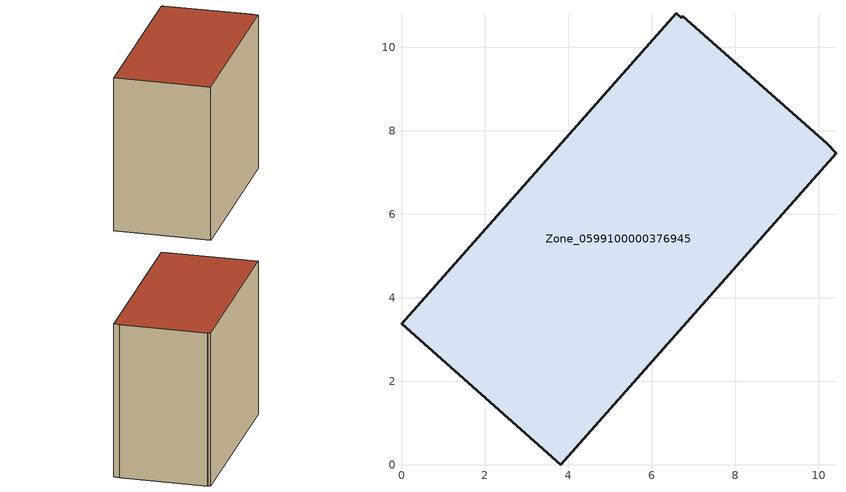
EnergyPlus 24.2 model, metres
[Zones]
Zone_0599100000376945
 floor ground (C_G): 3.82,0 0,3.37 6.58,10.82 6.7,10.71 6.74,10.75 10.19,7.7 10.41,7.47 z0
 wall outside (C_F): 10.19,7.7 6.74,10.75 6.7,10.71 6.58,10.82 0,3.37 3.82,0 10.41,7.47 10.19,7.7 z0:8.4
 roof outside (C_R): 3.82,0 10.41,7.47 10.19,7.7 6.74,10.75 6.7,10.71 6.58,10.82 0,3.37 z8.4
[BUILDING]
Pand.0599100000376945: North Axis=0; Terrain=City; Loads Convergence Tolerance Value=0.04; Temperature Convergence Tolerance Value=0.4; Solar Distribution=FullExterior; Maximum Number of Warmup Days=25; Minimum Number of Warmup Days=1
[Site:Location]
Rotterdam.The.Hague.AP_ZH_NLD Design_Conditions: Latitude=51.96; Longitude=4.45; Time Zone=1; Elevation=-4.5
[SITE:GROUNDTEMPERATURE:BUILDINGSURFACE]
18, 18, 18, 18, 18, 18, 18, 18, 18, 18, 18, 18
[MATERIAL] Thermal Absorptance=0.9; Solar Absorptance=0.7; Visible Absorptance=0.7
Name | Roughness | Thickness | Conductivity | Density | Specific Heat
G.TI.1992-2005 | MediumSmooth | 0.15 | 0.06 | 540 | 1210
F.TI.1992-2005 | Rough | 0.3 | 0.12 | 1920 | 840
R.TI.1992-2005 | MediumRough | 0.2 | 0.08 | 1500 | 1000
[CONSTRUCTION]
C_G: G.TI.1992-2005
C_F: F.TI.1992-2005
C_R: R.TI.1992-2005
[ZONE]
Zone_0599100000376945: Type=1; Multiplier=1; Ceiling Height=Autocalculate; Volume=Autocalculate; Floor Area=autocalculate; Part of Total Floor Area=Yes
[ZONEINFILTRATION:DESIGNFLOWRATE]
Infil_Zone_0599100000376945: Zone or ZoneList or Space or SpaceList=Zone_0599100000376945; Schedule=AlwaysOn; Design Flow Rate Calculation Method=Flow/Area; Flow Rate per Floor Area=0.0015; Constant Term Coefficient=1; Temperature Term Coefficient=0; Velocity Term Coefficient=0; Velocity Squared Term Coefficient=0
[HVACTEMPLATE:ZONE:IDEALLOADSAIRSYSTEM]
Zone_0599100000376945: Maximum Heating Supply Air Temperature=50; Minimum Cooling Supply Air Temperature=13; Maximum Heating Supply Air Humidity Ratio=0.0156; Minimum Cooling Supply Air Humidity Ratio=0.0077; Heating Limit=NoLimit; Cooling Limit=NoLimit; Dehumidification Control Type=ConstantSensibleHeatRatio; Cooling Sensible Heat Ratio=0.7; Dehumidification Setpoint=60; Humidification Control Type=None; Humidification Setpoint=30; Outdoor Air Method=None; Outdoor Air Flow Rate per Person=0.00944; Outdoor Air Flow Rate per Zone Floor Area=0; Outdoor Air Flow Rate per Zone=0; Demand Controlled Ventilation Type=None; Outdoor Air Economizer Type=NoEconomizer; Heat Recovery Type=None; Sensible Heat Recovery Effectiveness=0.7; Latent Heat Recovery Effectiveness=0.65
[ZONECONTROL:THERMOSTAT]
ThermostatControl_Zone_0599100000376945: Zone or ZoneList=Zone_0599100000376945; Control Type Schedule=DualSetpointControlType; Control 1=Thermostat_Zone_0599100000376945; Temperature Difference Between Cutout And Setpoint=0
[THERMOSTATSETPOINT:DUALSETPOINT]
Thermostat_Zone_0599100000376945: Heating Setpoint Temperature Schedule=HeatingSetpoint_Zone_0599100000376945; Cooling Setpoint Temperature Schedule=CoolingSetpoint_Zone_0599100000376945
[SCHEDULE:COMPACT]
HeatingSetpoint_Zone_0599100000376945: Through: 12/31, For: AllDays, Until: 24:00, 21
CoolingSetpoint_Zone_0599100000376945: Through: 12/31, For: AllDays, Until: 24:00, 24
DualSetpointControlType: Through: 12/31, For: AllDays, Until: 24:00, 4
AlwaysOn: Through: 12/31, For: AllDays, Until: 24:00, 1
